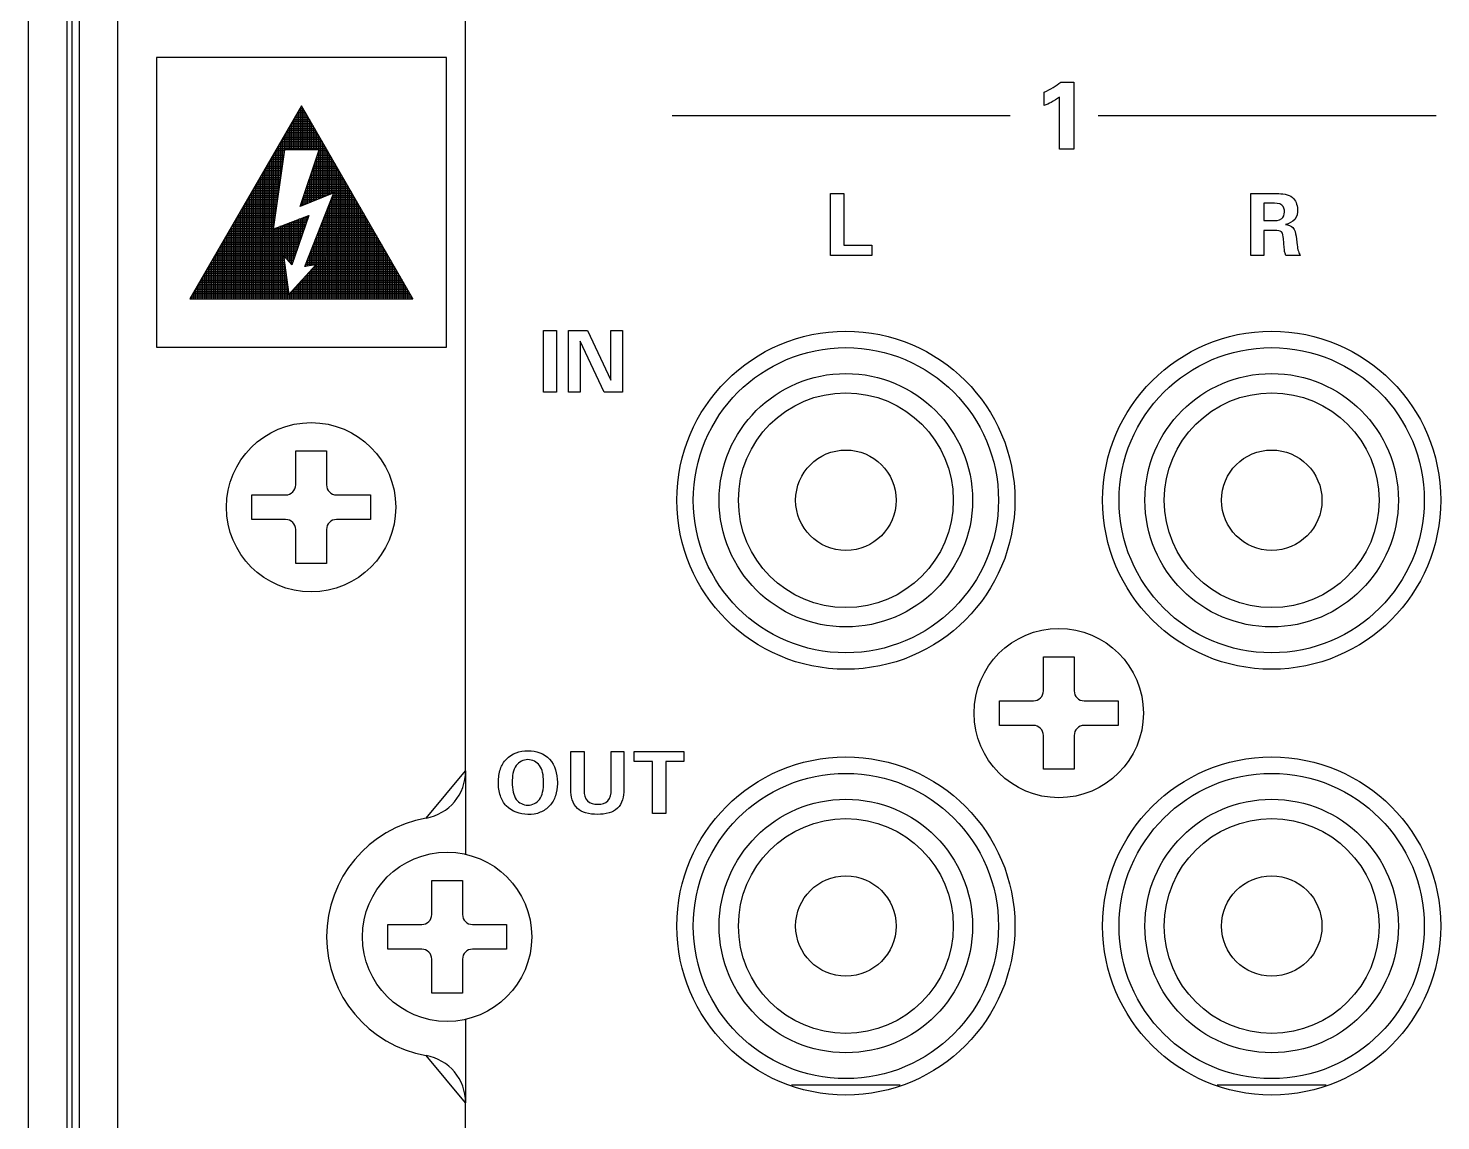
# Model space of a CAD drawing. Header units: inches. Extents: x 0 to 34, y 0 to 22.
# Drawn here: x 7.213 to 9.041, y 0.923 to 2.336 of the extents above; entities that cross this region are included whole.
import ezdxf

# ---------------------------------------------------------------- set-up
doc = ezdxf.new("R2010")
doc.units = ezdxf.units.IN
doc.header["$LTSCALE"] = 1.87
doc.header["$MEASUREMENT"] = 0
doc.layers.get('0').update_dxf_attribs({"linetype": 'CONTINUOUS'})
doc.layers.add('02___PRT_ALL_AXES', color=7, linetype='CONTINUOUS')

msp = doc.modelspace()

# ---------------------------------------------------------------- linework, layer by layer
at = {"color": 8}
for p, q in [((7.212877334, 3.6616353414), (7.212877334, 0.4014891399)), ((7.262877334, 3.6615622407), (7.262877334, 0.4015622407)), ((7.2691671159, 3.6615622407), (7.2691671159, 0.4015622407)), ((7.278877334, 3.6665622407), (7.278877334, 0.3325622407)), ((7.328877334, 0.2985622407), (7.328877334, 3.6404294994)), ((7.778877334, 1.3752247665), (7.778877334, 3.1904294994)), ((7.378877333999999, 2.2985622407), (7.378877333999999, 1.9235622407)), ((7.753877333999999, 2.2985622407), (7.378877333999999, 2.2985622407)), ((7.753877333999999, 1.9235622407), (7.753877333999999, 2.2985622407)), ((7.378877333999999, 1.9235622407), (7.753877333999999, 1.9235622407)), ((7.5589625553, 1.7455050525), (7.5589625553, 1.7892910127)), ((7.5589625553, 1.7892910127), (7.5987921128, 1.7892910127)), ((7.5987921128, 1.7892910127), (7.5987921128, 1.7455050525)), ((7.5021125002, 1.7006304177), (7.5021125002, 1.7324940637)), ((7.5021125002, 1.7324940637), (7.545951566499999, 1.7324940637)), ((7.6118031016, 1.7324940637), (7.6556421679, 1.7324940637)), ((7.6556421679, 1.7324940637), (7.6556421679, 1.7006304177)), ((7.545951566499999, 1.7006304177), (7.5021125002, 1.7006304177)), ((7.6556421679, 1.7006304177), (7.6118031016, 1.7006304177)), ((7.5589625553, 1.6438334686), (7.5589625553, 1.6876194289)), ((7.5987921128, 1.6876194289), (7.5987921128, 1.6438334686)), ((7.5987921128, 1.6438334686), (7.5589625553, 1.6438334686)), ((8.5264625553, 1.4790050525), (8.5264625553, 1.5227910127)), ((8.5264625553, 1.5227910127), (8.5662921128, 1.5227910127)), ((8.5662921128, 1.5227910127), (8.5662921128, 1.4790050525)), ((8.4696125002, 1.4341304177), (8.4696125002, 1.4659940637)), ((8.4696125002, 1.4659940637), (8.5134515665, 1.4659940637)), ((8.579303101599999, 1.4659940637), (8.6231421679, 1.4659940637)), ((8.6231421679, 1.4659940637), (8.6231421679, 1.4341304177)), ((8.5134515665, 1.4341304177), (8.4696125002, 1.4341304177)), ((8.6231421679, 1.4341304177), (8.579303101599999, 1.4341304177)), ((8.5264625553, 1.3773334686), (8.5264625553, 1.4211194289)), ((8.5662921128, 1.4211194289), (8.5662921128, 1.3773334686)), ((7.727684673500001, 1.3141739564), (7.778877334, 1.3752247665)), ((8.5662921128, 1.3773334686), (8.5264625553, 1.3773334686)), ((7.7349625553, 1.1895050525), (7.7349625553, 1.2332910127)), ((7.7349625553, 1.2332910127), (7.7747921128, 1.2332910127)), ((7.7747921128, 1.2332910127), (7.7747921128, 1.1895050525)), ((7.6781125002, 1.1446304177), (7.6781125002, 1.1764940637)), ((7.6781125002, 1.1764940637), (7.7219515665, 1.1764940637)), ((7.7878031016, 1.1764940637), (7.831642167899999, 1.1764940637)), ((7.831642167899999, 1.1764940637), (7.831642167899999, 1.1446304177)), ((7.7219515665, 1.1446304177), (7.6781125002, 1.1446304177)), ((7.831642167899999, 1.1446304177), (7.7878031016, 1.1446304177)), ((7.7349625553, 1.0878334686), (7.7349625553, 1.1316194289)), ((7.7747921128, 1.1316194289), (7.7747921128, 1.0878334686)), ((7.7747921128, 1.0878334686), (7.7349625553, 1.0878334686)), ((7.778877334, 0.9458997148), (7.727684673500001, 1.0069505249)), ((7.778877334, 0.3945622407), (7.778877334, 0.9458997148))]:
    msp.add_line(p, q, dxfattribs=at)
at = {"color": 5}
for p, q in [((8.548912767100001, 2.2668142092), (8.5658300899, 2.2668142092)), ((8.5658300899, 2.2668142092), (8.5658300899, 2.179711847)), ((8.527432452100001, 2.2363575163), (8.527432452100001, 2.2538142092)), ((7.566377333999999, 2.2360582407), (7.422042333999999, 1.9860622407)), ((7.568712334, 2.2320152407), (7.564042334, 2.2320152407)), ((7.564999333999999, 2.2336682407), (7.564983334, 2.1791722407)), ((7.567361334, 2.2343572407), (7.565393333999999, 2.2343572407)), ((7.710712334, 1.9860622407), (7.566377333999999, 2.2360582407)), ((7.567342334, 2.2343892407), (7.567326334, 2.1791722407)), ((7.569684334, 2.2303342407), (7.569668334, 2.1791722407)), ((8.547267097799999, 2.179711847), (8.547267097799999, 2.247231532)), ((7.579531333999999, 2.2132752407), (7.553223334, 2.2132752407)), ((7.553279334, 2.2133732407), (7.553271334, 2.1791722407)), ((7.578180334, 2.2156172407), (7.554578333999999, 2.2156172407)), ((7.555625334, 2.2174322407), (7.555613333999999, 2.1791722407)), ((7.576826334, 2.2179602407), (7.555928334, 2.2179602407)), ((7.575475334, 2.2203022407), (7.557279334, 2.2203022407)), ((7.557968334, 2.2214952407), (7.557956334, 2.1791722407)), ((7.574121334, 2.2226452407), (7.558633334, 2.2226452407)), ((7.572771334, 2.2249872407), (7.559983334, 2.2249872407)), ((7.560310334, 2.2255502407), (7.560298334, 2.1791722407)), ((7.571416333999999, 2.2273302407), (7.561338333999999, 2.2273302407)), ((7.562657334, 2.2296132407), (7.562641333999999, 2.1791722407)), ((7.570066334, 2.2296722407), (7.562692333999999, 2.2296722407)), ((7.572023334, 2.2262792407), (7.572007333999999, 2.1791722407)), ((7.574365333999999, 2.2222232407), (7.574353334, 2.1791722407)), ((7.576708334, 2.2181682407), (7.576696334, 2.1791722407)), ((7.579046334, 2.2141132407), (7.579034334, 2.1791722407)), ((8.0461174915, 2.2232630281), (8.4836174915, 2.2232630281)), ((8.5971174915, 2.2232630281), (9.0346135545, 2.2232630281)), ((7.590349334, 2.1945342407), (7.542405334, 2.1945342407)), ((7.588999333999999, 2.1968772407), (7.543755334, 2.1968772407)), ((7.543905334, 2.1971372407), (7.543901334, 2.1761562407)), ((7.587649334, 2.1992192407), (7.545109334, 2.1992192407)), ((7.546251334, 2.2011962407), (7.546243334, 2.1791722407)), ((7.586294334, 2.2015622407), (7.546464333999999, 2.2015622407)), ((7.584940334, 2.2039052407), (7.547814334, 2.2039052407)), ((7.548594334, 2.2052552407), (7.548586333999999, 2.1791722407)), ((7.583590334, 2.2062472407), (7.549164333999999, 2.2062472407)), ((7.582235334, 2.2085902407), (7.550519334, 2.2085902407)), ((7.550936334, 2.2093182407), (7.550928334, 2.1791722407)), ((7.580885334, 2.2109322407), (7.551869334, 2.2109322407)), ((7.581389334, 2.2100582407), (7.581377334, 2.1791722407)), ((7.583731333999999, 2.2060032407), (7.583720334, 2.1791722407)), ((7.586070334, 2.2019482407), (7.586066334, 2.1791722407)), ((7.588412334, 2.1978932407), (7.588405334, 2.1791722407)), ((7.590751334, 2.1938382407), (7.590731334, 2.1163422407)), ((7.544330334, 2.1791722407), (7.529641334, 2.0763572407)), ((7.543849334, 2.1757942407), (7.531586334, 2.1757942407)), ((7.532188334, 2.1768422407), (7.532164334, 2.0940152407)), ((7.544184334, 2.1781372407), (7.532936334, 2.1781372407)), ((7.598468334, 2.1804832407), (7.534290334, 2.1804832407)), ((7.534534334, 2.1809012407), (7.534511333999999, 2.1104442407)), ((7.597109334, 2.1828262407), (7.535645334, 2.1828262407)), ((7.536877334, 2.1849602407), (7.536857334, 2.1268732407)), ((7.595759333999999, 2.1851642407), (7.536995333999999, 2.1851642407)), ((7.594408334, 2.1875072407), (7.538349333999999, 2.1875072407)), ((7.539220333999999, 2.1890192407), (7.539208334, 2.1433022407)), ((7.593054334, 2.1898532407), (7.539700334, 2.1898532407)), ((7.591704334, 2.1921922407), (7.541050333999999, 2.1921922407)), ((7.541562334, 2.1930782407), (7.541554334, 2.1597272407)), ((7.589479334, 2.1791722407), (7.544330334, 2.1791722407)), ((7.564806334, 2.1057272407), (7.589479334, 2.1791722407)), ((7.601168334, 2.1757942407), (7.588346334, 2.1757942407)), ((7.588405334, 2.1759712407), (7.588389333999999, 2.1153812407)), ((7.599818334, 2.1781372407), (7.589133334, 2.1781372407)), ((7.593094334, 2.1897822407), (7.593074334, 2.1172982407)), ((7.595436334, 2.1857272407), (7.595416333999999, 2.1182592407)), ((7.597775334, 2.1816762407), (7.597759334, 2.1192162407)), ((7.600117334, 2.1776172407), (7.600101334, 2.1201802407)), ((8.5658300899, 2.179711847), (8.547267097799999, 2.179711847)), ((7.541172334, 2.1570582407), (7.520767333999999, 2.1570582407)), ((7.541507333999999, 2.1594012407), (7.522117334, 2.1594012407)), ((7.522814334, 2.1606052407), (7.522763334, 1.9860622407)), ((7.541842334, 2.1617432407), (7.523471334, 2.1617432407)), ((7.542176334, 2.1640862407), (7.524822334, 2.1640862407)), ((7.525160334, 2.1646642407), (7.525105334, 1.9860622407)), ((7.542511333999999, 2.1664282407), (7.526176334, 2.1664282407)), ((7.527503333999999, 2.1687232407), (7.527448334, 1.9860622407)), ((7.542846334, 2.1687672407), (7.527531334, 2.1687672407)), ((7.543180334, 2.1711132407), (7.528881333999999, 2.1711132407)), ((7.529846334, 2.1727822407), (7.529818334, 2.0775902407)), ((7.543515333999999, 2.1734562407), (7.530231334, 2.1734562407)), ((7.611987334, 2.1570582407), (7.582050334, 2.1570582407)), ((7.610637334, 2.1594012407), (7.582838334, 2.1594012407)), ((7.609283334, 2.1617432407), (7.583625334, 2.1617432407)), ((7.583716334, 2.1620152407), (7.583700334, 2.1134642407)), ((7.607932334, 2.1640862407), (7.584412334, 2.1640862407)), ((7.606582334, 2.1664282407), (7.585200334, 2.1664282407)), ((7.605227333999999, 2.1687672407), (7.585987333999999, 2.1687672407)), ((7.586058334, 2.1689952407), (7.586042334, 2.1144242407)), ((7.603873333999999, 2.1711132407), (7.586771334, 2.1711132407)), ((7.602523334, 2.1734562407), (7.587558334, 2.1734562407)), ((7.602460334, 2.1735622407), (7.602444333999999, 2.1211372407)), ((7.604798334, 2.1695112407), (7.604786334, 2.1220972407)), ((7.607141334, 2.1654522407), (7.607129334, 2.1230542407)), ((7.609483334, 2.1613972407), (7.609432334, 1.9860622407)), ((7.611822334, 2.1573422407), (7.611771334, 1.9860622407)), ((7.511097334, 2.1403062407), (7.511050334, 1.9860622407)), ((7.538826333999999, 2.1406602407), (7.511298334, 2.1406602407)), ((7.539164334, 2.1430032407), (7.512653333999999, 2.1430032407)), ((7.513440333999999, 2.1443692407), (7.513393334, 1.9860622407)), ((7.539499333999999, 2.1453452407), (7.514003334, 2.1453452407)), ((7.539834334, 2.1476882407), (7.515357334, 2.1476882407)), ((7.515783334, 2.1484282407), (7.515735333999999, 1.9860622407)), ((7.540168334, 2.1500312407), (7.516708334, 2.1500312407)), ((7.540503333999999, 2.1523732407), (7.518062334, 2.1523732407)), ((7.518129334, 2.1524872407), (7.518078334, 1.9860622407)), ((7.540838334, 2.1547162407), (7.519416334, 2.1547162407)), ((7.520471334, 2.1565462407), (7.520420334, 1.9860622407)), ((7.621456333999999, 2.1406602407), (7.576542334, 2.1406602407)), ((7.576684333999999, 2.1410782407), (7.576672334, 2.1105862407)), ((7.620101334, 2.1430032407), (7.577330334, 2.1430032407)), ((7.618751334, 2.1453452407), (7.578117334, 2.1453452407)), ((7.617397334, 2.1476882407), (7.578901333999999, 2.1476882407)), ((7.579027334, 2.1480582407), (7.579019334, 2.1115462407)), ((7.616046334, 2.1500312407), (7.579692334, 2.1500312407)), ((7.614692334, 2.1523732407), (7.580475334, 2.1523732407)), ((7.613342333999999, 2.1547162407), (7.581263334, 2.1547162407)), ((7.581373333999999, 2.1550382407), (7.581361333999999, 2.1125072407)), ((7.614164334, 2.1532862407), (7.614117333999999, 1.9860622407)), ((7.616507334, 2.1492352407), (7.616460334, 1.9860622407)), ((7.618846334, 2.1451762407), (7.618798334, 1.9860622407)), ((7.621188334, 2.1411212407), (7.621141334, 1.9860622407)), ((7.536153334, 2.1219202407), (7.500479334, 2.1219202407)), ((7.501723333999999, 2.1240742407), (7.501680334, 1.9860622407)), ((7.536487333999999, 2.1242632407), (7.501834334, 2.1242632407)), ((7.536822334, 2.1266052407), (7.503184334, 2.1266052407)), ((7.504066334, 2.1281292407), (7.504023333999999, 1.9860622407)), ((7.537157334, 2.1289482407), (7.504538333999999, 2.1289482407)), ((7.537491333999999, 2.1312902407), (7.505889334, 2.1312902407)), ((7.506408334, 2.1321922407), (7.506369334, 1.9860622407)), ((7.537822333999999, 2.1336332407), (7.507243334, 2.1336332407)), ((7.538160334, 2.1359752407), (7.508594334, 2.1359752407)), ((7.508751333999999, 2.1362472407), (7.508708334, 1.9860622407)), ((7.538495333999999, 2.1383182407), (7.509948334, 2.1383182407)), ((7.608369334, 2.1235622407), (7.564806334, 2.1057272407)), ((7.604361334, 2.1219202407), (7.570247333999999, 2.1219202407)), ((7.570692333999999, 2.0279562407), (7.608369334, 2.1235622407)), ((7.630920334, 2.1242632407), (7.571034334, 2.1242632407)), ((7.629570333999999, 2.1266052407), (7.571822334, 2.1266052407)), ((7.571995333999999, 2.1271212407), (7.571987334, 2.1086682407)), ((7.628216333999999, 2.1289482407), (7.572605333999999, 2.1289482407)), ((7.626865334, 2.1312902407), (7.573397334, 2.1312902407)), ((7.625511334, 2.1336332407), (7.574180333999999, 2.1336332407)), ((7.574338334, 2.1341012407), (7.574330334, 2.1096252407)), ((7.624160334, 2.1359752407), (7.574968333999999, 2.1359752407)), ((7.622810334, 2.1383182407), (7.575755334, 2.1383182407)), ((7.607129334, 2.1204082407), (7.607090334, 1.9860622407)), ((7.632275334, 2.1219202407), (7.607723334, 2.1219202407)), ((7.623527333999999, 2.1370702407), (7.623487334, 1.9860622407)), ((7.625873334, 2.1330112407), (7.625826334, 1.9860622407)), ((7.628212334, 2.1289602407), (7.628168334, 1.9860622407)), ((7.630554334, 2.1249052407), (7.630511333999999, 1.9860622407)), ((7.632893333999999, 2.1208452407), (7.632857334, 1.9860622407)), ((8.2511489876, 2.0423142092), (8.2511489876, 2.1223338942)), ((8.2511489876, 2.1223338942), (8.2681883576, 2.1223338942)), ((8.2681883576, 2.1223338942), (8.2681883576, 2.0558693273)), ((8.7949678852, 2.0423142092), (8.7949678852, 2.1223338942)), ((8.7949678852, 2.1223338942), (8.8282277277, 2.1223338942)), ((7.533471334, 2.1031842407), (7.489660334, 2.1031842407)), ((7.490003334, 2.1037792407), (7.489971334, 1.9860622407)), ((7.533810334, 2.1055232407), (7.491015334, 2.1055232407)), ((7.492349334, 2.1078342407), (7.492314334, 1.9860622407)), ((7.534145334, 2.1078652407), (7.492369334, 2.1078652407)), ((7.534475334, 2.1102082407), (7.493720334, 2.1102082407)), ((7.494692334, 2.1118932407), (7.494653334, 1.9860622407)), ((7.534814334, 2.1125542407), (7.495070333999999, 2.1125542407)), ((7.535149334, 2.1148932407), (7.496424333999999, 2.1148932407)), ((7.497034333999999, 2.1159522407), (7.496999334, 1.9860622407)), ((7.535483333999999, 2.1172352407), (7.497775334, 2.1172352407)), ((7.535818334, 2.1195782407), (7.499129334, 2.1195782407)), ((7.499377334, 2.1200112407), (7.499342334, 1.9860622407)), ((7.564960333999999, 2.1061882407), (7.564960333999999, 2.1057902407)), ((7.570031333999999, 2.1078652407), (7.565527334, 2.1078652407)), ((7.575751334, 2.1102082407), (7.566310334, 2.1102082407)), ((7.581471334, 2.1125542407), (7.567101334, 2.1125542407)), ((7.567306334, 2.1131642407), (7.567306334, 2.1067512407)), ((7.587196334, 2.1148932407), (7.567885334, 2.1148932407)), ((7.592916334, 2.1172352407), (7.568672334, 2.1172352407)), ((7.598641334, 2.1195782407), (7.569460334, 2.1195782407)), ((7.569649334, 2.1201452407), (7.569649334, 2.1077082407)), ((7.600097334, 2.1025662407), (7.600062334, 1.9860622407)), ((7.643094334, 2.1031842407), (7.600338334, 2.1031842407)), ((7.641743334, 2.1055232407), (7.601263334, 2.1055232407)), ((7.640389334, 2.1078652407), (7.602184333999999, 2.1078652407)), ((7.602440334, 2.1085112407), (7.602405334, 1.9860622407)), ((7.639034334, 2.1102082407), (7.603105333999999, 2.1102082407)), ((7.637684333999999, 2.1125542407), (7.604031334, 2.1125542407)), ((7.604783334, 2.1144602407), (7.604747334, 1.9860622407)), ((7.636330334, 2.1148932407), (7.604952334, 2.1148932407)), ((7.634979334, 2.1172352407), (7.605877334, 2.1172352407)), ((7.633629334, 2.1195782407), (7.606802334, 2.1195782407)), ((7.635235334, 2.1167942407), (7.635196334, 1.9860622407)), ((7.637574334, 2.1127352407), (7.637538333999999, 1.9860622407)), ((7.639920334, 2.1086802407), (7.639881334, 1.9860622407)), ((7.642259333999999, 2.1046292407), (7.642223334, 1.9860622407)), ((8.8117789088, 2.1099638155), (8.8117789088, 2.0875543666)), ((8.821873397000001, 2.1099638155), (8.8117789088, 2.1099638155)), ((7.530798334, 2.0844442407), (7.478842333999999, 2.0844442407)), ((7.531133334, 2.0867862407), (7.480196334, 2.0867862407)), ((7.480629334, 2.0875382407), (7.480601334, 1.9860622407)), ((7.531464334, 2.0891292407), (7.481546334, 2.0891292407)), ((7.531802334, 2.0914712407), (7.482901334, 2.0914712407)), ((7.482971334, 2.0915972407), (7.482944334, 1.9860622407)), ((7.532137334, 2.0938142407), (7.484255334, 2.0938142407)), ((7.485318334, 2.0956562407), (7.485283334, 1.9860622407)), ((7.532468334, 2.0961562407), (7.485605334, 2.0961562407)), ((7.532806334, 2.0984992407), (7.486956333999999, 2.0984992407)), ((7.487660334, 2.0997162407), (7.487629334, 1.9860622407)), ((7.533141334, 2.1008382407), (7.488310333999999, 2.1008382407)), ((7.529641334, 2.0763572407), (7.575889334, 2.0939952407)), ((7.572633334, 2.0844442407), (7.550846334, 2.0844442407)), ((7.550901334, 2.0844642407), (7.550885334, 2.0337162407)), ((7.553243333999999, 2.0853572407), (7.553227334, 2.0310072407)), ((7.575889334, 2.0939952407), (7.554074334, 2.0300312407)), ((7.555586334, 2.0862512407), (7.555570334, 2.0344122407)), ((7.573432334, 2.0867862407), (7.556987334, 2.0867862407)), ((7.557928334, 2.0871452407), (7.557912334, 2.0412862407)), ((7.560271333999999, 2.0880382407), (7.560259333999999, 2.0481602407)), ((7.562613334, 2.0889322407), (7.562605334, 2.0550342407)), ((7.574231333999999, 2.0891292407), (7.563133334, 2.0891292407)), ((7.564956334, 2.0898262407), (7.564948333999999, 2.0619082407)), ((7.567298334, 2.0907192407), (7.567294334, 2.0687822407)), ((7.575031334, 2.0914712407), (7.569275333999999, 2.0914712407)), ((7.569641334, 2.0916132407), (7.569637333999999, 2.0756562407)), ((7.571983334, 2.0925032407), (7.571983334, 2.0825342407)), ((7.574326333999999, 2.0933972407), (7.574326333999999, 2.0894082407)), ((7.575830334, 2.0938142407), (7.575416334, 2.0938142407)), ((7.653912334, 2.0844442407), (7.592956334, 2.0844442407)), ((7.593062334, 2.0847192407), (7.593034333999999, 1.9860622407)), ((7.652558334, 2.0867862407), (7.593877334, 2.0867862407)), ((7.651208334, 2.0891292407), (7.594798334, 2.0891292407)), ((7.595408334, 2.0906682407), (7.595377334, 1.9860622407)), ((7.649853333999999, 2.0914712407), (7.595723334, 2.0914712407)), ((7.648503334, 2.0938142407), (7.596649333999999, 2.0938142407)), ((7.647149334, 2.0961562407), (7.597570333999999, 2.0961562407)), ((7.597751334, 2.0966172407), (7.597720334, 1.9860622407)), ((7.645798334, 2.0984992407), (7.598491333999999, 2.0984992407)), ((7.644444334, 2.1008382407), (7.599416334, 2.1008382407)), ((7.644601334, 2.1005702407), (7.644566333999999, 1.9860622407)), ((7.646940334, 2.0965192407), (7.646908334, 1.9860622407)), ((7.649283334, 2.0924642407), (7.649251334, 1.9860622407)), ((7.651621334, 2.0884082407), (7.651594333999999, 1.9860622407)), ((7.653964333999999, 2.0843532407), (7.653936334, 1.9860622407)), ((8.8117789088, 2.0875543666), (8.821873397000001, 2.0875543666)), ((7.566243334, 2.0657042407), (7.468027333999999, 2.0657042407)), ((7.468912334, 2.0672432407), (7.468889334, 1.9860622407)), ((7.567042334, 2.0680462407), (7.469377334, 2.0680462407)), ((7.567842334, 2.0703892407), (7.470727333999999, 2.0703892407)), ((7.471255333999999, 2.0713022407), (7.471231334, 1.9860622407)), ((7.568641334, 2.0727312407), (7.472082334, 2.0727312407)), ((7.569440333999999, 2.0750742407), (7.473432334, 2.0750742407)), ((7.473597334, 2.0753612407), (7.473574333999999, 1.9860622407)), ((7.529794334, 2.0774162407), (7.474786334, 2.0774162407)), ((7.475944333999999, 2.0794202407), (7.475916334, 1.9860622407)), ((7.530125334, 2.0797592407), (7.476141333999999, 2.0797592407)), ((7.530460334, 2.0821012407), (7.477491334, 2.0821012407)), ((7.478286334, 2.0834792407), (7.478259334, 1.9860622407)), ((7.529814334, 2.0764242407), (7.529790333999999, 1.9860622407)), ((7.532160333999999, 2.0773182407), (7.532133334, 1.9860622407)), ((7.570235333999999, 2.0774162407), (7.532420333999999, 2.0774162407)), ((7.534503334, 2.0782122407), (7.534475334, 1.9860622407)), ((7.536846334, 2.0791052407), (7.536818333999999, 1.9860622407)), ((7.571034334, 2.0797592407), (7.538566334, 2.0797592407)), ((7.539188333999999, 2.0799992407), (7.539160334, 1.9860622407)), ((7.541531334, 2.0808892407), (7.541503334, 1.9860622407)), ((7.543873334, 2.0817822407), (7.543861334, 2.0418262407)), ((7.571834334, 2.0821012407), (7.544708334, 2.0821012407)), ((7.546216333999999, 2.0826762407), (7.546204334, 2.0391212407)), ((7.548558334, 2.0835702407), (7.548542334, 2.0364162407)), ((7.664731334, 2.0657042407), (7.585570334, 2.0657042407)), ((7.586031333999999, 2.0668772407), (7.586007334, 1.9860622407)), ((7.663377334, 2.0680462407), (7.586491334, 2.0680462407)), ((7.662027333999999, 2.0703892407), (7.587416333999999, 2.0703892407)), ((7.660672334, 2.0727312407), (7.588338333999999, 2.0727312407)), ((7.588373334, 2.0728262407), (7.588349334, 1.9860622407)), ((7.659322334, 2.0750742407), (7.589259333999999, 2.0750742407)), ((7.657971334, 2.0774162407), (7.590184334, 2.0774162407)), ((7.590720333999999, 2.0787752407), (7.590692334, 1.9860622407)), ((7.656617334, 2.0797592407), (7.591109334, 2.0797592407)), ((7.655263334, 2.0821012407), (7.592031334, 2.0821012407)), ((7.656306334, 2.0802982407), (7.656279334, 1.9860622407)), ((7.658649334, 2.0762392407), (7.658621333999999, 1.9860622407)), ((7.660987334, 2.0721882407), (7.660964334, 1.9860622407)), ((7.663330333999999, 2.0681332407), (7.663306334, 1.9860622407)), ((8.8117789088, 2.0745346816), (8.8117789088, 2.0423142092)), ((8.8265426884, 2.0745346816), (8.8117789088, 2.0745346816)), ((8.8533379639, 2.0673181462), (8.854763160800001, 2.0557590911)), ((7.560649334, 2.0493062407), (7.458558334, 2.0493062407)), ((7.459538333999999, 2.0510032407), (7.459519333999999, 1.9860622407)), ((7.561452334, 2.0516532407), (7.459908334, 2.0516532407)), ((7.562247333999999, 2.0539912407), (7.461263334, 2.0539912407)), ((7.461881334, 2.0550662407), (7.461861334, 1.9860622407)), ((7.563046334, 2.0563342407), (7.462613333999999, 2.0563342407)), ((7.563846334, 2.0586762407), (7.463968334, 2.0586762407)), ((7.464227333999999, 2.0591252407), (7.464204334, 1.9860622407)), ((7.564645334, 2.0610232407), (7.465322334, 2.0610232407)), ((7.466570334, 2.0631842407), (7.466546333999999, 1.9860622407)), ((7.565444333999999, 2.0633612407), (7.466672334, 2.0633612407)), ((7.578999334, 2.0490342407), (7.578991333999999, 2.0293692407)), ((7.674196333999999, 2.0493062407), (7.579105333999999, 2.0493062407)), ((7.672846334, 2.0516532407), (7.580031334, 2.0516532407)), ((7.671491334, 2.0539912407), (7.580952334, 2.0539912407)), ((7.581342333999999, 2.0549792407), (7.581334334, 2.0297672407)), ((7.670141334, 2.0563342407), (7.581877334, 2.0563342407)), ((7.668786334, 2.0586762407), (7.582802334, 2.0586762407)), ((7.583688334, 2.0609282407), (7.583680333999999, 2.0301682407)), ((7.667432334, 2.0610232407), (7.583723334, 2.0610232407)), ((7.666082333999999, 2.0633612407), (7.584645334, 2.0633612407)), ((7.665672334, 2.0640782407), (7.665649333999999, 1.9860622407)), ((7.668011334, 2.0600232407), (7.667991334, 1.9860622407)), ((7.670353334, 2.0559642407), (7.670334334, 1.9860622407)), ((7.672696333999999, 2.0519122407), (7.672672334, 1.9860622407)), ((7.675034333999999, 2.0478572407), (7.675019334, 1.9860622407)), ((8.2681883576, 2.0558693273), (8.3042592238, 2.0558693273)), ((8.3042592238, 2.0558693273), (8.3042592238, 2.0423142092)), ((8.8380938695, 2.0520740517), (8.8369678852, 2.0641842879)), ((7.544869333999999, 2.0305662407), (7.447739334, 2.0305662407)), ((7.447822334, 2.0307082407), (7.447806334, 1.9860622407)), ((7.544562334, 2.0329122407), (7.449094334, 2.0329122407)), ((7.450164334, 2.0347672407), (7.450149334, 1.9860622407)), ((7.544251334, 2.0352552407), (7.450444334, 2.0352552407)), ((7.543936334, 2.0375972407), (7.451794334, 2.0375972407)), ((7.452507334, 2.0388302407), (7.452491333999999, 1.9860622407)), ((7.543625334, 2.0399362407), (7.453149334, 2.0399362407)), ((7.543314334, 2.0422822407), (7.454499333999999, 2.0422822407)), ((7.454853334, 2.0428892407), (7.454834334, 1.9860622407)), ((7.559054334, 2.0446252407), (7.455853333999999, 2.0446252407)), ((7.457196334, 2.0469482407), (7.457176334, 1.9860622407)), ((7.559853334, 2.0469642407), (7.457208334, 2.0469642407)), ((7.543290334, 2.0424872407), (7.549999334, 1.9919362407)), ((7.554074334, 2.0300312407), (7.543290334, 2.0424872407)), ((7.558255334, 2.0422822407), (7.543468334, 2.0422822407)), ((7.543861334, 2.0381882407), (7.543853334, 2.0203932407)), ((7.557456333999999, 2.0399362407), (7.545495334, 2.0399362407)), ((7.556657334, 2.0375972407), (7.547523334, 2.0375972407)), ((7.555857334, 2.0352552407), (7.549554334, 2.0352552407)), ((7.549999334, 1.9919362407), (7.585058334, 2.0304012407)), ((7.555058334, 2.0329122407), (7.551582334, 2.0329122407)), ((7.554259334, 2.0305662407), (7.553609334, 2.0305662407)), ((7.585058334, 2.0304012407), (7.570692333999999, 2.0279562407)), ((7.685015334, 2.0305662407), (7.571723334, 2.0305662407)), ((7.571968334, 2.0311882407), (7.571968334, 2.0281722407)), ((7.683664333999999, 2.0329122407), (7.572645334, 2.0329122407)), ((7.682310333999999, 2.0352552407), (7.573570333999999, 2.0352552407)), ((7.574310334, 2.0371372407), (7.574306334, 2.0285702407)), ((7.680960334, 2.0375972407), (7.574491334, 2.0375972407)), ((7.679605334, 2.0399362407), (7.575412334, 2.0399362407)), ((7.678255334, 2.0422822407), (7.576338334, 2.0422822407)), ((7.576653334, 2.0430862407), (7.576649334, 2.0289682407)), ((7.676905334, 2.0446252407), (7.577263334, 2.0446252407)), ((7.675550334, 2.0469642407), (7.578184333999999, 2.0469642407)), ((7.583676334, 2.0288852407), (7.583664334, 1.9860622407)), ((7.677377334, 2.0438022407), (7.677361334, 1.9860622407)), ((7.679720334, 2.0397472407), (7.679704334, 1.9860622407)), ((7.682058334, 2.0356922407), (7.682042334, 1.9860622407)), ((7.684401333999999, 2.0316372407), (7.684385334, 1.9860622407)), ((8.3042592238, 2.0423142092), (8.2511489876, 2.0423142092)), ((8.8117789088, 2.0423142092), (8.7949678852, 2.0423142092)), ((8.858877333999999, 2.0423142092), (8.8403222159, 2.0423142092)), ((7.547357334, 2.0118302407), (7.436920334, 2.0118302407)), ((7.547046334, 2.0141722407), (7.438271334, 2.0141722407)), ((7.438448333999999, 2.0144712407), (7.438436333999999, 1.9860622407)), ((7.546735334, 2.0165152407), (7.439625334, 2.0165152407)), ((7.440790334, 2.0185342407), (7.440779334, 1.9860622407)), ((7.546428334, 2.0188572407), (7.440975334, 2.0188572407)), ((7.546117334, 2.0212002407), (7.442330333999999, 2.0212002407)), ((7.443133334, 2.0225902407), (7.443121334, 1.9860622407)), ((7.545806334, 2.0235422407), (7.443680334, 2.0235422407)), ((7.545495334, 2.0258852407), (7.445034334, 2.0258852407)), ((7.445475334, 2.0266532407), (7.445468334, 1.9860622407)), ((7.545180333999999, 2.0282272407), (7.446385333999999, 2.0282272407)), ((7.543853334, 2.0203932407), (7.543846333999999, 1.9860622407)), ((7.546196333999999, 2.0205822407), (7.546188334, 1.9860622407)), ((7.567275334, 2.0108932407), (7.567267333999999, 1.9860622407)), ((7.695834334, 2.0118302407), (7.568129334, 2.0118302407)), ((7.569617334, 2.0134602407), (7.569613334, 1.9860622407)), ((7.694483334, 2.0141722407), (7.570267334, 2.0141722407)), ((7.572279334, 2.0282272407), (7.570798334, 2.0282272407)), ((7.571960334, 2.0160312407), (7.571952334, 1.9860622407)), ((7.693133334, 2.0165152407), (7.572401333999999, 2.0165152407)), ((7.574306334, 2.0186012407), (7.574294334, 1.9860622407)), ((7.691779334, 2.0188572407), (7.574534334, 2.0188572407)), ((7.576649334, 2.0211722407), (7.576637334, 1.9860622407)), ((7.690424333999999, 2.0212002407), (7.576672334, 2.0212002407)), ((7.689074334, 2.0235422407), (7.578806333999999, 2.0235422407)), ((7.578991333999999, 2.0237432407), (7.578979334, 1.9860622407)), ((7.687720334, 2.0258852407), (7.580940334, 2.0258852407)), ((7.581334334, 2.0263142407), (7.581322333999999, 1.9860622407)), ((7.686369334, 2.0282272407), (7.583074334, 2.0282272407)), ((7.686739333999999, 2.0275822407), (7.686731334, 1.9860622407)), ((7.689082334, 2.0235272407), (7.689070334, 1.9860622407)), ((7.691424334, 2.0194712407), (7.691412334, 1.9860622407)), ((7.693763334, 2.0154162407), (7.693755334, 1.9860622407)), ((7.696105333999999, 2.0113612407), (7.696097334, 1.9860622407)), ((7.549846334, 1.9930902407), (7.426101334, 1.9930902407)), ((7.426727334, 1.9941762407), (7.426727334, 1.9860622407)), ((7.549538334, 1.9954322407), (7.427452334, 1.9954322407)), ((7.549227333999999, 1.9977752407), (7.428806334, 1.9977752407)), ((7.429070333999999, 1.9982352407), (7.429070333999999, 1.9860622407)), ((7.548912334, 2.0001172407), (7.430160334, 2.0001172407)), ((7.431416334, 2.0022942407), (7.431408333999999, 1.9860622407)), ((7.548601334, 2.0024602407), (7.431511334, 2.0024602407)), ((7.548290334, 2.0048022407), (7.432861334, 2.0048022407)), ((7.433759333999999, 2.0063532407), (7.433755334, 1.9860622407)), ((7.547983334, 2.0071452407), (7.434216333999999, 2.0071452407)), ((7.547672334, 2.0094872407), (7.435566334, 2.0094872407)), ((7.436101334, 2.0104122407), (7.436097333999999, 1.9860622407)), ((7.548534334, 2.0029832407), (7.548527334, 1.9860622407)), ((7.550873333999999, 1.9928972407), (7.550873333999999, 1.9860622407)), ((7.706653333999999, 1.9930902407), (7.551050334, 1.9930902407)), ((7.705302334, 1.9954322407), (7.553184334, 1.9954322407)), ((7.553216334, 1.9954682407), (7.553216334, 1.9860622407)), ((7.703948334, 1.9977752407), (7.555322334, 1.9977752407)), ((7.555558334, 1.9980382407), (7.555554334, 1.9860622407)), ((7.702597334, 2.0001172407), (7.557456333999999, 2.0001172407)), ((7.557905334, 2.0006052407), (7.557897334, 1.9860622407)), ((7.701243334, 2.0024602407), (7.559590334, 2.0024602407)), ((7.560247334, 2.0031802407), (7.560243334, 1.9860622407)), ((7.699893334, 2.0048022407), (7.561727334, 2.0048022407)), ((7.562590333999999, 2.0057512407), (7.562586334, 1.9860622407)), ((7.698538334, 2.0071452407), (7.563861333999999, 2.0071452407)), ((7.564932334, 2.0083222407), (7.564924334, 1.9860622407)), ((7.697188334, 2.0094872407), (7.565995334, 2.0094872407)), ((7.698448334, 2.0073062407), (7.698440334, 1.9860622407)), ((7.700786334, 2.0032512407), (7.700783334, 1.9860622407)), ((7.703129334, 1.9991962407), (7.703125334, 1.9860622407)), ((7.705471333999999, 1.9951412407), (7.705468334, 1.9860622407)), ((7.422042333999999, 1.9860622407), (7.710712334, 1.9860622407)), ((7.709357334, 1.9884052407), (7.423397334, 1.9884052407)), ((7.424385334, 1.9901172407), (7.424385334, 1.9860622407)), ((7.708007333999999, 1.9907472407), (7.424751334, 1.9907472407)), ((7.707810333999999, 1.9910862407), (7.707810333999999, 1.9860622407)), ((7.710153334, 1.9870312407), (7.710153334, 1.9860622407)), ((7.8795230033, 1.8652905871), (7.8795230033, 1.9453102722)), ((7.8795230033, 1.9453102722), (7.896558436399999, 1.9453102722)), ((7.896558436399999, 1.9453102722), (7.896558436399999, 1.8652905871)), ((7.911857649, 1.8652905871), (7.911857649, 1.9453102722)), ((7.911857649, 1.9453102722), (7.9365426884, 1.9453102722)), ((7.9365426884, 1.9453102722), (7.9666529246, 1.8809756265)), ((7.9666529246, 1.8809756265), (7.9666529246, 1.9453102722)), ((7.9666529246, 1.9453102722), (7.9820033183, 1.9453102722)), ((7.9820033183, 1.9453102722), (7.9820033183, 1.8652905871)), ((7.9272080427, 1.9315307446), (7.9272080427, 1.8652905871)), ((7.958298593899999, 1.8652905871), (7.9272080427, 1.9315307446)), ((7.896558436399999, 1.8652905871), (7.8795230033, 1.8652905871)), ((7.9272080427, 1.8652905871), (7.911857649, 1.8652905871)), ((7.9820033183, 1.8652905871), (7.958298593899999, 1.8652905871)), ((7.9149915073, 1.3510071226), (7.9149915073, 1.4002669651)), ((7.9149915073, 1.4002669651), (7.9320308773, 1.4002669651)), ((7.9320308773, 1.4002669651), (7.9320308773, 1.3498220832)), ((7.9672316647, 1.3505819257), (7.9672316647, 1.4002669651)), ((7.9672316647, 1.4002669651), (7.9836765466, 1.4002669651)), ((7.9836765466, 1.4002669651), (7.9836765466, 1.3510071226)), ((7.9971056805, 1.38724728), (7.9971056805, 1.4002669651)), ((7.9971056805, 1.4002669651), (8.061381271, 1.4002669651)), ((8.061381271, 1.4002669651), (8.061381271, 1.38724728)), ((8.0206411136, 1.38724728), (7.9971056805, 1.38724728)), ((8.0206411136, 1.32024728), (8.0206411136, 1.38724728)), ((8.037845837999999, 1.38724728), (8.037845837999999, 1.32024728)), ((8.061381271, 1.38724728), (8.037845837999999, 1.38724728)), ((8.037845837999999, 1.32024728), (8.0206411136, 1.32024728))]:
    msp.add_line(p, q, dxfattribs=at)
at = {"color": 7}
for p, q in [((7.778877334, 1.3752247665), (7.778877334, 1.2671581187)), ((7.778877334, 1.0539663626), (7.778877334, 0.9458997148)), ((8.3412875934, 0.9685622407), (8.2004670746, 0.9685622407)), ((8.8922875934, 0.9685622407), (8.7514670746, 0.9685622407))]:
    msp.add_line(p, q, dxfattribs=at)
at = {"color": 8}
for centre, radius in [((8.270877334, 1.7255622407), 0.1975), ((8.821877334, 1.7255622407), 0.1975), ((8.270877334, 1.7255622407), 0.164), ((8.821877334, 1.7255622407), 0.164), ((8.270877334, 1.7255622407), 0.13899999), ((8.821877334, 1.7255622407), 0.13899999), ((8.270877334, 1.7255622407), 0.065), ((8.821877334, 1.7255622407), 0.065), ((8.270877334, 1.1745622407), 0.1975), ((8.821877334, 1.1745622407), 0.1975), ((8.270877334, 1.1745622407), 0.164), ((8.821877334, 1.1745622407), 0.164), ((8.270877334, 1.1745622407), 0.13899999), ((8.821877334, 1.1745622407), 0.13899999), ((7.754877334, 1.1605622407), 0.1095), ((8.270877334, 1.1745622407), 0.065), ((8.821877334, 1.1745622407), 0.065)]:
    msp.add_circle(centre, radius, dxfattribs=at)
for centre, radius, start, end in [((7.545951566499999, 1.7455050525), 0.0130109888, 270, 360), ((7.6118031016, 1.7455050525), 0.0130109888, 180, 270), ((7.545951566499999, 1.6876194289), 0.0130109888, 0, 90), ((7.6118031016, 1.6876194289), 0.0130109888, 90, 180), ((8.5134515665, 1.4790050525), 0.0130109888, 270, 360), ((8.579303101599999, 1.4790050525), 0.0130109888, 180, 270), ((8.5134515665, 1.4211194289), 0.0130109888, 0, 90), ((8.579303101599999, 1.4211194289), 0.0130109888, 90, 180), ((7.716877333999999, 1.3752247665), 0.062, 280.0386189849, 360), ((7.754877334, 1.1605622407), 0.156, 100.0386189849, 259.9613810151), ((7.7219515665, 1.1895050525), 0.0130109888, 270, 360), ((7.7878031016, 1.1895050525), 0.0130109888, 180, 270), ((7.7219515665, 1.1316194289), 0.0130109888, 0, 90), ((7.7878031016, 1.1316194289), 0.0130109888, 90, 180), ((7.716877333999999, 0.9458997148), 0.062, 0, 79.9613810151)]:
    msp.add_arc(centre, radius, start, end, dxfattribs=at)
at = {"color": 5}
for points, start_tangent, end_tangent in [([(8.527432452100001, 2.2538142092), (8.5391411136, 2.2597748391), (8.548912767100001, 2.2668142092)], (0.9188381319480204, 0.3946346250372262), (0.7561207777721605, 0.6544320968757746)), ([(8.547267097799999, 2.247231532), (8.5364757592, 2.2404401934), (8.527432452100001, 2.2363575163)], (-0.8210210489695756, -0.5708979218291985), (-0.9443719985668512, -0.3288792001979624)), ([(8.8282277277, 2.1223338942), (8.848723790700001, 2.1174441304), (8.8553025309, 2.1022039729), (8.851617491499999, 2.0890189336), (8.8397789088, 2.0824086974)], (1, 0), (-0.9727001565214333, -0.2320655198498467)), ([(8.821873397000001, 2.0875543666), (8.8349127671, 2.0899992485), (8.838432452100001, 2.0985189336), (8.8350978065, 2.1074638155), (8.821873397000001, 2.1099638155)], (1, 0), (-1, 0)), ([(8.8369678852, 2.0641842879), (8.8346529246, 2.0730189336), (8.8265426884, 2.0745346816)], (-0.09176956193157867, 0.9957802706937341), (-1, 0)), ([(8.8397789088, 2.0824086974), (8.849353712000001, 2.0784086974), (8.8533379639, 2.0673181462)], (0.9939272973441529, -0.1100387549645497), (0.1235738386163113, -0.992335380004981)), ([(8.8403222159, 2.0423142092), (8.8389521372, 2.0461685399), (8.8380938695, 2.0520740517)], (-0.4558758701898515, 0.890043364661883), (-0.09153173293285051, 0.995802160002834)), ([(8.854763160800001, 2.0557590911), (8.856373397, 2.0476842879), (8.858877333999999, 2.0423142092)], (0.1327220006921557, -0.9911533032443929), (0.5872276128298118, -0.809421849674322)), ([(7.8212867828, 1.3606724769), (7.8238231315, 1.3777087808), (7.831562373400001, 1.3905425556), (7.859526940299999, 1.4014677525), (7.8873970191, 1.3905425556), (7.8976174915, 1.3606724769), (7.8976204254, 1.3586662989)], (0.001873309508487951, 0.9999982453542033), (-0.01460972024521251, -0.9998932723417818)), ([(7.8796976523, 1.3619724215), (7.8784073537, 1.3731877328), (7.874507255299999, 1.3823968863), (7.8594324521, 1.3899126344), (7.8443970191, 1.3823772013), (7.8391922947, 1.3605622407)], (-0.01960285797292843, 0.9998078455179743), (0.006600051045737233, -0.9999782194259001)), ([(7.8976204254, 1.3586662989), (7.8950923931, 1.3432128312), (7.8875269403, 1.3299874375), (7.8754831411, 1.3216710005), (7.859526940299999, 1.3188968863), (7.8314324521, 1.3299677525), (7.8238073128, 1.3430945805), (7.8212867828, 1.3606724769)], (-0.01460972092426579, -0.9998932723318601), (0.001873308954321553, 0.9999982453552415)), ([(7.8391922947, 1.3605622407), (7.8404116601, 1.3477150676), (7.844341901, 1.3384126344), (7.8594324521, 1.3308378312), (7.874562373400001, 1.3384126344), (7.8784216254, 1.3477305478), (7.879711979700001, 1.3605622407), (7.8796976523, 1.3619724215)], (0.006600050406215049, -0.9999782194301211), (-0.0196028583997848, 0.9998078455096051)), ([(7.9836765466, 1.3510071226), (7.975196231699999, 1.3269323194), (7.9644856017, 1.3209898981), (7.949345837999999, 1.3190071226), (7.9340953458, 1.3209652918), (7.9234009561, 1.3268417682), (7.9149915073, 1.3510071226)], (0, -1), (0, 1)), ([(7.9320308773, 1.3498220832), (7.9364560742, 1.3365268076), (7.949881271000001, 1.3321370438), (7.9630308773, 1.3366173588), (7.9672316647, 1.3505819257)], (0, -1), (0, 1))]:
    msp.add_spline(points, degree=3, dxfattribs=dict(at, start_tangent=start_tangent, end_tangent=end_tangent))
at = {"layer": '02___PRT_ALL_AXES', "color": 8}
for centre, radius in [((8.270877334, 1.7255622407), 0.21875), ((8.821877334, 1.7255622407), 0.21875), ((7.578877334, 1.7165622407), 0.1095), ((8.546377333999999, 1.4500622407), 0.1095), ((8.270877334, 1.1745622407), 0.21875), ((8.821877334, 1.1745622407), 0.21875)]:
    msp.add_circle(centre, radius, dxfattribs=at)

doc.saveas('drawing.dxf')
